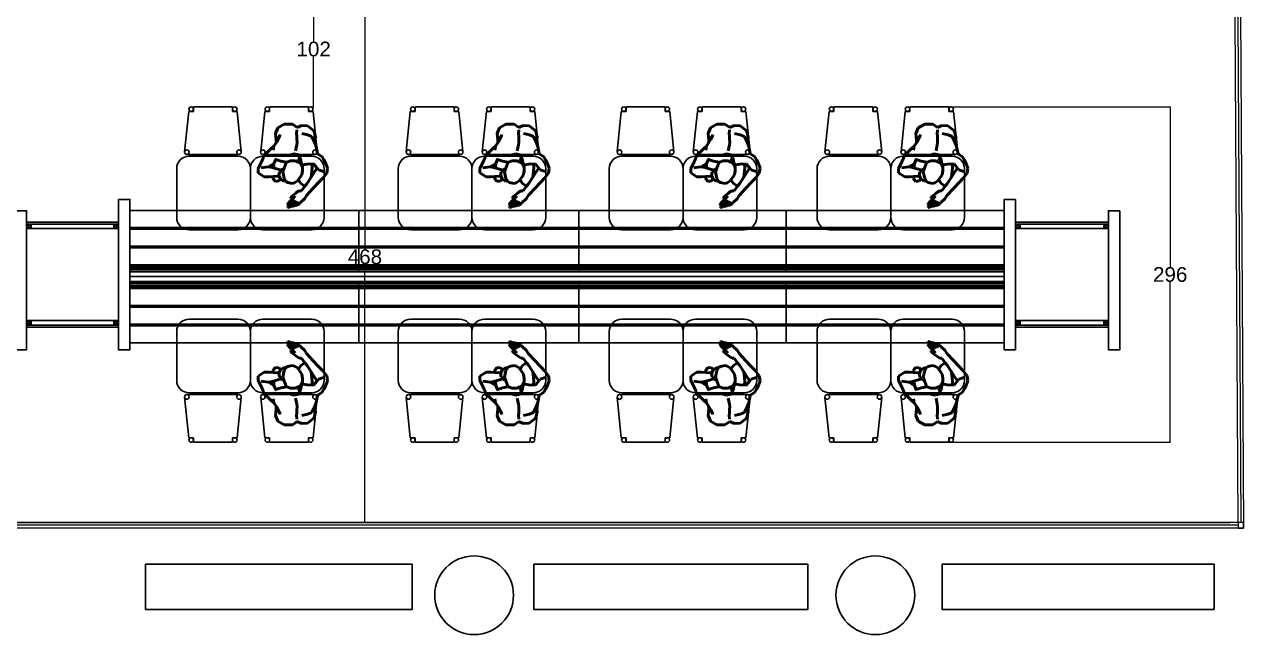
# Model space of a CAD drawing. Header units: inches. Extents: x -51836 to -42603, y 323 to 5499.
# Drawn here: x -48422 to -47347, y 2343 to 2881 of the extents above; entities that cross this region are included whole.
import ezdxf

# ---------------------------------------------------------------- set-up
doc = ezdxf.new("R2010")
doc.units = ezdxf.units.IN
doc.header["$MEASUREMENT"] = 0
for name, color, linetype, lineweight in [('A-CAM', 2, 'Continuous', 20), ('A-KOLON', 5, 'Continuous', 50), ('G3', 7, 'Continuous', 30)]:
    doc.layers.add(name, color=color, linetype=linetype, lineweight=lineweight)
doc.styles.get("Standard").update_dxf_attribs({"font": 'arial.ttf'})
doc.dimstyles.get("Standard").update_dxf_attribs({"dimtxt": 13, "dimasz": 0.18, "dimexe": 0.18, "dimexo": 0.0625, "dimgap": 0.09, "dimtad": 0, "dimtih": 1, "dimtoh": 1, "dimdec": 0, "dimzin": 0, "dimdsep": 46, "dimtxsty": 'Standard', "dimcen": 0.09, "dimadec": 0, "dimazin": 0, "dimtfac": 1, "dimtdec": 0, "dimtofl": 0, "dimtmove": 0, "dimatfit": 3, "dimfxl": 1, "dimtolj": 1, "dimtzin": 0, "dimarcsym": 0})

# ---------------------------------------------------------------- blocks, each defined once
blk = doc.blocks.new('4. kat')
at = {"layer": 'A-CAM', "color": 7, "linetype": 'Continuous', "lineweight": 20}
blk.add_line((-53133, 18603.2), (-51776.5, 18603.2), dxfattribs=at)
for points in [[(-51771.5, 19813.2), (-51764.4, 18598.2), (-53133, 18598.2)], [(-51776.4, 19792.2), (-51769.4, 18603.2), (-53133, 18603.2)], [(-51774, 19787.2), (-51766.9, 18603.2)], [(-51769.3, 18600.7), (-53133, 18600.7)]]:
    blk.add_lwpolyline(points, dxfattribs=at)
for points in [[(-52756.5, 18862.2), (-52837.5, 18862.2), (-52837.5, 18781.2), (-52756.5, 18781.2), (-52756.5, 18862.2)], [(-51965.5, 18862.2), (-51883.5, 18862.2), (-51883.5, 18781.2), (-51965.5, 18781.2), (-51965.5, 18862.2)], [(-51769.3, 18598.2), (-51764.4, 18598.2), (-51764.4, 18603.2), (-51769.3, 18603.2)]]:
    blk.add_lwpolyline(points, close=True, dxfattribs=at)
blk = doc.blocks.new('dada')
for p, q in [((219967.8, -31810.1), (219965.6, -31815.3)), ((219973.4, -31806.9), (219967.8, -31810.1)), ((219980.5, -31807), (219973.4, -31806.9)), ((219984.7, -31810), (219980.5, -31807)), ((219984.3, -31815.6), (219984.6, -31812.1)), ((219988.6, -31808.2), (219984.7, -31810)), ((219993.9, -31808.4), (219988.6, -31808.2)), ((219998.9, -31812.3), (219993.9, -31808.4)), ((219999.7, -31813.2), (219998.9, -31812.3)), ((220000.9, -31818.5), (219999.7, -31813.2)), ((219964.1, -31826.5), (219966.7, -31822.6)), ((219965.6, -31815.3), (219966.3, -31821)), ((219966.3, -31821), (219966.1, -31823.5)), ((219966.7, -31822.6), (219967.9, -31820.3)), ((219967.9, -31820.3), (219969.4, -31817.1)), ((219969.4, -31817.1), (219969.8, -31816.1)), ((219984.6, -31817.3), (219984.3, -31815.6)), ((219984.4, -31825.3), (219984.7, -31822.8)), ((219984.6, -31818.7), (219984.6, -31817.3)), ((219984.6, -31820.5), (219984.6, -31818.7)), ((219984.7, -31822.8), (219984.6, -31820.5)), ((219994, -31816.3), (219988.8, -31815.1)), ((219997.6, -31817.9), (219994, -31816.3)), ((219999.7, -31822.2), (219997.6, -31817.9)), ((220001.6, -31826.6), (219999.7, -31822.2)), ((220000.2, -31823.1), (220000.9, -31818.5)), ((219955.5, -31834.6), (219954.2, -31838.4)), ((219961.5, -31828.8), (219955.5, -31834.6)), ((219964.1, -31826.5), (219961.5, -31828.8)), ((219963.6, -31829.8), (219964.1, -31826.5)), ((219982, -31833.1), (219978.9, -31834)), ((219985.9, -31833.9), (219982, -31833.1)), ((219983.4, -31830.6), (219984.4, -31825.3)), ((219988, -31838.6), (219985.9, -31833.9)), ((220002.8, -31833), (220001.6, -31826.6)), ((220002.9, -31833.1), (220001.9, -31831.9)), ((220006.7, -31835.8), (220002.9, -31833.1)), ((219954.2, -31838.4), (219950.3, -31846.2)), ((219954.9, -31845.1), (219953.1, -31845.6)), ((219959.4, -31844.5), (219954.9, -31845.1)), ((219964.3, -31841.6), (219959.4, -31844.5)), ((219962.8, -31845.2), (219959.4, -31844.5)), ((219970.6, -31847.5), (219962.8, -31845.2)), ((219964.2, -31845.6), (219964.3, -31841.6)), ((219965.9, -31838.1), (219964.3, -31841.6)), ((219965.9, -31838.1), (219965, -31837.7)), ((219970.3, -31839.5), (219965.9, -31838.1)), ((219975.3, -31840.4), (219970.3, -31839.5)), ((219975.1, -31840.7), (219972.6, -31847.5)), ((219978.8, -31839.4), (219975.1, -31840.7)), ((219983.2, -31839.4), (219978.8, -31839.4)), ((219987.6, -31841.5), (219983.2, -31839.4)), ((219988.1, -31839.2), (219985.7, -31836.9)), ((219989.4, -31844.9), (219987.6, -31841.5)), ((219988.1, -31839.2), (219988, -31838.6)), ((219988.5, -31841.6), (219988.1, -31839.2)), ((219989.1, -31844.1), (219988.5, -31841.6)), ((219993.5, -31842.3), (219988.6, -31843)), ((219989.4, -31845.9), (219989.1, -31844.1)), ((219989.4, -31847.8), (219989.4, -31844.9)), ((219999.3, -31842.1), (219993.5, -31842.3)), ((219997.9, -31845.6), (219997.6, -31842.2)), ((219999.3, -31842.1), (220002.3, -31845.7)), ((220008.3, -31838.4), (220006.7, -31835.8)), ((220010.1, -31841.6), (220008.3, -31838.4)), ((220011.5, -31845.8), (220010.1, -31841.6)), ((219950.3, -31846.2), (219950.4, -31849.8)), ((219950.4, -31849.8), (219955.8, -31853.3)), ((219955.8, -31853.3), (219959.9, -31853.5)), ((219959.9, -31853.5), (219963.5, -31853.2)), ((219963.2, -31854.8), (219963.4, -31853.2)), ((219965.6, -31857.5), (219963.2, -31854.8)), ((219963.5, -31853.2), (219967.3, -31852.8)), ((219967.3, -31852.8), (219968.8, -31852.9)), ((219970.3, -31855.5), (219968.5, -31857.1)), ((219969.1, -31849.2), (219968.6, -31852.2)), ((219968.6, -31852.2), (219970.2, -31855.4)), ((219968.6, -31852.2), (219968.6, -31852.2)), ((219970.6, -31848), (219969.1, -31849.2)), ((219970.2, -31855.4), (219972, -31856.6)), ((219971, -31847.2), (219970.6, -31848)), ((219972.2, -31846.3), (219971, -31847.2)), ((219972.2, -31846.3), (219972.9, -31846.5)), ((219972.6, -31847.5), (219972.2, -31849)), ((219972.2, -31849), (219973.4, -31855)), ((219973.4, -31855), (219974.9, -31857.4)), ((219974.3, -31857.1), (219974, -31855.9)), ((219985.1, -31857.1), (219988.9, -31851.8)), ((219985.8, -31856.2), (219987.9, -31859.4)), ((219988.9, -31851.8), (219989.4, -31847.8)), ((219993.2, -31859.7), (219997, -31853.7)), ((219997, -31853.7), (219997.9, -31845.6)), ((219997, -31853.7), (220000, -31849)), ((220000, -31849), (220002.3, -31845.7)), ((220002.3, -31845.7), (220003.5, -31847.3)), ((220003.5, -31847.3), (220008, -31848.7)), ((220003.7, -31858.5), (220007.4, -31854.5)), ((220007.4, -31854.5), (220010.8, -31850.1)), ((220010.8, -31850.1), (220011.5, -31845.8)), ((220010.8, -31850.1), (220010.8, -31850.1)), ((219968.5, -31857.1), (219965.6, -31857.5)), ((219972, -31856.6), (219973.4, -31857.2)), ((219973.4, -31857.2), (219974.3, -31857.1)), ((219974.9, -31857.4), (219976.6, -31858.5)), ((219976.6, -31858.5), (219980.3, -31859.2)), ((219980.3, -31859.2), (219982.4, -31858.8)), ((219982.4, -31858.8), (219985.1, -31857.1)), ((219984.9, -31866.8), (219983.2, -31868.1)), ((219986.8, -31865.9), (219984.9, -31866.8)), ((219988.6, -31865.9), (219986.8, -31865.9)), ((219987.9, -31859.4), (219991.6, -31861.6)), ((219988.6, -31865.9), (219991.6, -31861.6)), ((219991.6, -31861.6), (219993.2, -31859.7)), ((219993.3, -31869.5), (219998.7, -31863.7)), ((219998.7, -31863.7), (220003.7, -31858.5)), ((219976.3, -31878.1), (219976.7, -31876.9)), ((219976.7, -31876.9), (219977.5, -31876.1)), ((219977.9, -31877.8), (219976.8, -31878.5)), ((219977.5, -31876.1), (219978.5, -31875)), ((219978.7, -31877), (219977.9, -31877.8)), ((219978.1, -31877.9), (219979, -31877.2)), ((219978.5, -31875), (219979.2, -31874.4)), ((219980.1, -31875.8), (219978.7, -31877)), ((219980.1, -31870.4), (219978.8, -31871.8)), ((219978.8, -31871.8), (219978.9, -31872.1)), ((219978.9, -31872.1), (219979.2, -31872.2)), ((219979, -31877.2), (219980.3, -31876.2)), ((219979.2, -31872.2), (219981.2, -31871.8)), ((219979.2, -31874.4), (219980.3, -31873.4)), ((219981, -31877.7), (219979.2, -31879.3)), ((219981, -31869.8), (219980.1, -31870.4)), ((219982.1, -31874.4), (219980.1, -31875.8)), ((219980.3, -31873.4), (219981.5, -31872.2)), ((219980.3, -31876.2), (219981.3, -31875.3)), ((219983.2, -31868.1), (219981, -31869.8)), ((219982.2, -31876.8), (219981, -31877.7)), ((219981.2, -31871.8), (219982.2, -31871.3)), ((219983.5, -31877.4), (219981.2, -31878.6)), ((219981.3, -31875.3), (219982.2, -31874.6)), ((219981.5, -31872.2), (219982.2, -31871.3)), ((219982.2, -31874.6), (219982.1, -31874.4)), ((219982.2, -31871.3), (219982.7, -31870.2)), ((219982.2, -31874.6), (219983.9, -31875.9)), ((219982.2, -31876.8), (219983.9, -31875.9)), ((219985.2, -31876.8), (219983.5, -31877.4)), ((219983.9, -31875.9), (219986.7, -31877.1)), ((219986.7, -31877.1), (219984.3, -31878.3)), ((219986, -31876.8), (219985.2, -31876.8)), ((219987.9, -31875.9), (219986.7, -31877.1)), ((219991.2, -31872.7), (219987.9, -31875.9)), ((219993.3, -31869.5), (219991.2, -31872.7)), ((219976.4, -31878.4), (219976.3, -31878.1)), ((219976.8, -31878.5), (219976.4, -31878.4)), ((219976.5, -31879.8), (219978.1, -31877.9)), ((219976.6, -31880.4), (219976.5, -31879.8)), ((219976.9, -31880.6), (219976.6, -31880.4)), ((219979.2, -31879.3), (219976.9, -31880.6)), ((219981.2, -31878.6), (219979.2, -31879.3)), ((219979.4, -31879.5), (219979.2, -31879.3)), ((219981, -31879.2), (219979.4, -31879.5)), ((219984.3, -31878.3), (219981, -31879.2))]:
    blk.add_line(p, q)
blk = doc.blocks.new('*D55')
at = {"layer": 'DEFPOINTS', "color": 0, "transparency": 16777216}
for p in [(-47624.5, 2808.5), (-47624.5, 2512.7), (-47412.1, 2512.7)]:
    blk.add_point(p, dxfattribs=at)
at = {"layer": 'G3', "color": 0, "lineweight": -2, "transparency": 16777216}
for p, q in [((-47624.4, 2808.5), (-47411.9, 2808.5)), ((-47412.1, 2808.3), (-47412.1, 2667.4)), ((-47412.1, 2512.9), (-47412.1, 2653.9)), ((-47624.4, 2512.7), (-47411.9, 2512.7))]:
    blk.add_line(p, q, dxfattribs=at)
at = {"layer": 'G3', "color": 0, "transparency": 16777216}
for points in [[(-47412.1, 2808.3), (-47412, 2808.3), (-47412.1, 2808.5)], [(-47412.1, 2512.9), (-47412, 2512.9), (-47412.1, 2512.7)]]:
    blk.add_solid(points, dxfattribs=at)
at = {"layer": 'G3', "color": 0, "transparency": 16777216, "insert": (-47412.1, 2660.6), "char_height": 13, "attachment_point": 5}
blk.add_mtext('\\A1;296', dxfattribs=at)
blk = doc.blocks.new('*D56')
at = {"layer": 'DEFPOINTS', "color": 0, "transparency": 16777216}
for p in [(-48176.7, 2910.3), (-48176.7, 2442.1), (-48122.2, 2442.1)]:
    blk.add_point(p, dxfattribs=at)
at = {"layer": 'G3', "color": 0, "lineweight": -2, "transparency": 16777216}
for p, q in [((-48176.6, 2910.3), (-48122, 2910.3)), ((-48122.2, 2910.2), (-48122.2, 2683)), ((-48122.2, 2442.3), (-48122.2, 2669.5)), ((-48176.6, 2442.1), (-48122, 2442.1))]:
    blk.add_line(p, q, dxfattribs=at)
at = {"layer": 'G3', "color": 0, "transparency": 16777216}
for points in [[(-48122.3, 2910.2), (-48122.2, 2910.2), (-48122.2, 2910.3)], [(-48122.3, 2442.3), (-48122.2, 2442.3), (-48122.2, 2442.1)]]:
    blk.add_solid(points, dxfattribs=at)
at = {"layer": 'G3', "color": 0, "transparency": 16777216, "insert": (-48122.2, 2676.2), "char_height": 13, "attachment_point": 5}
blk.add_mtext('\\A1;468', dxfattribs=at)
blk = doc.blocks.new('*D57')
at = {"layer": 'DEFPOINTS', "color": 0, "transparency": 16777216}
for p in [(-48176.7, 2910.3), (-48176.7, 2808.5), (-48167.4, 2808.5)]:
    blk.add_point(p, dxfattribs=at)
at = {"layer": 'G3', "color": 0, "lineweight": -2, "transparency": 16777216}
for p, q in [((-48176.6, 2910.3), (-48167.2, 2910.3)), ((-48167.4, 2910.2), (-48167.4, 2866.2)), ((-48167.4, 2808.7), (-48167.4, 2852.7)), ((-48176.6, 2808.5), (-48167.2, 2808.5))]:
    blk.add_line(p, q, dxfattribs=at)
at = {"layer": 'G3', "color": 0, "transparency": 16777216}
for points in [[(-48167.5, 2910.2), (-48167.4, 2910.2), (-48167.4, 2910.3)], [(-48167.5, 2808.7), (-48167.4, 2808.7), (-48167.4, 2808.5)]]:
    blk.add_solid(points, dxfattribs=at)
at = {"layer": 'G3', "color": 0, "transparency": 16777216, "insert": (-48167.4, 2859.4), "char_height": 13, "attachment_point": 5}
blk.add_mtext('\\A1;102', dxfattribs=at)

msp = doc.modelspace()

# ---------------------------------------------------------------- linework, layer by layer
at = {"layer": 'A-KOLON', "color": 32, "linetype": 'Continuous', "lineweight": 30}
for p, q in [((-48256.2, 2808.5), (-48273.4, 2808.5)), ((-48239, 2808.5), (-48273.4, 2808.5)), ((-48273.4, 2808.5), (-48273.4, 2804.5)), ((-48239, 2808.5), (-48239, 2804.5)), ((-48189.2, 2808.5), (-48206.3, 2808.5)), ((-48172, 2808.5), (-48206.3, 2808.5)), ((-48206.3, 2808.5), (-48206.3, 2804.5)), ((-48172, 2808.5), (-48172, 2804.5)), ((-48060.8, 2808.5), (-48078, 2808.5)), ((-48043.6, 2808.5), (-48078, 2808.5)), ((-48078, 2808.5), (-48078, 2804.5)), ((-48043.6, 2808.5), (-48043.6, 2804.5)), ((-47993.7, 2808.5), (-48010.9, 2808.5)), ((-47976.5, 2808.5), (-48010.9, 2808.5)), ((-48010.9, 2808.5), (-48010.9, 2804.5)), ((-47976.5, 2808.5), (-47976.5, 2804.5)), ((-47874.7, 2808.5), (-47891.9, 2808.5)), ((-47857.5, 2808.5), (-47891.9, 2808.5)), ((-47891.9, 2808.5), (-47891.9, 2804.5)), ((-47857.5, 2808.5), (-47857.5, 2804.5)), ((-47807.6, 2808.5), (-47824.8, 2808.5)), ((-47790.4, 2808.5), (-47824.8, 2808.5)), ((-47824.8, 2808.5), (-47824.8, 2804.5)), ((-47790.4, 2808.5), (-47790.4, 2804.5)), ((-47691.5, 2808.5), (-47708.7, 2808.5)), ((-47674.3, 2808.5), (-47708.7, 2808.5)), ((-47708.7, 2808.5), (-47708.7, 2804.5)), ((-47674.3, 2808.5), (-47674.3, 2804.5)), ((-47624.5, 2808.5), (-47641.7, 2808.5)), ((-47607.3, 2808.5), (-47641.7, 2808.5)), ((-47641.7, 2808.5), (-47641.7, 2804.5)), ((-47607.3, 2808.5), (-47607.3, 2804.5)), ((-48277.6, 2804.5), (-48281.2, 2768.7)), ((-48273.4, 2804.5), (-48277.6, 2804.5)), ((-48239, 2804.5), (-48234.8, 2804.5)), ((-48234.8, 2804.5), (-48231.2, 2768.7)), ((-48210.6, 2804.5), (-48214.1, 2768.7)), ((-48206.3, 2804.5), (-48210.6, 2804.5)), ((-48172, 2804.5), (-48167.7, 2804.5)), ((-48167.7, 2804.5), (-48164.2, 2768.7)), ((-48082.2, 2804.5), (-48085.8, 2768.7)), ((-48078, 2804.5), (-48082.2, 2804.5)), ((-48043.6, 2804.5), (-48039.4, 2804.5)), ((-48039.4, 2804.5), (-48035.8, 2768.7)), ((-48015.1, 2804.5), (-48018.7, 2768.7)), ((-48010.9, 2804.5), (-48015.1, 2804.5)), ((-47976.5, 2804.5), (-47972.3, 2804.5)), ((-47972.3, 2804.5), (-47968.7, 2768.7)), ((-47896.1, 2804.5), (-47899.7, 2768.7)), ((-47891.9, 2804.5), (-47896.1, 2804.5)), ((-47857.5, 2804.5), (-47853.3, 2804.5)), ((-47853.3, 2804.5), (-47849.7, 2768.7)), ((-47829, 2804.5), (-47832.6, 2768.7)), ((-47824.8, 2804.5), (-47829, 2804.5)), ((-47790.4, 2804.5), (-47786.2, 2804.5)), ((-47786.2, 2804.5), (-47782.6, 2768.7)), ((-47712.9, 2804.5), (-47716.5, 2768.7)), ((-47708.7, 2804.5), (-47712.9, 2804.5)), ((-47674.3, 2804.5), (-47670.1, 2804.5)), ((-47670.1, 2804.5), (-47666.5, 2768.7)), ((-47645.9, 2804.5), (-47649.4, 2768.7)), ((-47641.7, 2804.5), (-47645.9, 2804.5)), ((-47607.3, 2804.5), (-47603.1, 2804.5)), ((-47603.1, 2804.5), (-47599.5, 2768.7)), ((-48279.2, 2766.5), (-48233.2, 2766.5)), ((-48212.2, 2766.5), (-48166.2, 2766.5)), ((-48083.8, 2766.5), (-48037.8, 2766.5)), ((-48016.7, 2766.5), (-47970.7, 2766.5)), ((-47897.7, 2766.5), (-47851.7, 2766.5)), ((-47830.6, 2766.5), (-47784.6, 2766.5)), ((-47714.5, 2766.5), (-47668.5, 2766.5)), ((-47647.5, 2766.5), (-47601.5, 2766.5)), ((-48329.5, 2717.2), (-48120, 2717.2)), ((-48127.5, 2702.2), (-48127.5, 2717.2)), ((-48127.5, 2717.2), (-48127.5, 2702.2)), ((-48120, 2717.2), (-48015, 2717.2)), ((-47941, 2717.2), (-48015, 2717.2)), ((-47558.5, 2717.2), (-47941, 2717.2)), ((-47933.5, 2702.2), (-47933.5, 2717.2)), ((-47933.5, 2717.2), (-47933.5, 2702.2)), ((-47750.7, 2702.2), (-47750.7, 2717.2)), ((-47750.7, 2717.2), (-47750.7, 2702.2)), ((-47558.5, 2702.2), (-47558.5, 2717.2)), ((-48120, 2702.2), (-48329.5, 2702.2)), ((-48329.5, 2700.7), (-48120, 2700.7)), ((-48237.2, 2702.2), (-48237.2, 2700.7)), ((-48234.2, 2702.2), (-48234.2, 2700.7)), ((-48129, 2702.2), (-48129, 2700.7)), ((-48127.5, 2685.7), (-48127.5, 2700.7)), ((-48127.5, 2700.7), (-48127.5, 2685.7)), ((-48126, 2702.2), (-48126, 2700.7)), ((-48015, 2702.2), (-48120, 2702.2)), ((-48120, 2700.7), (-48015, 2700.7)), ((-48039.4, 2702.2), (-48039.4, 2700.7)), ((-48036.4, 2702.2), (-48036.4, 2700.7)), ((-48015, 2702.2), (-47941, 2702.2)), ((-47941, 2700.7), (-48015, 2700.7)), ((-47941, 2702.2), (-47558.5, 2702.2)), ((-47558.5, 2700.7), (-47941, 2700.7)), ((-47935, 2702.2), (-47935, 2700.7)), ((-47933.5, 2685.7), (-47933.5, 2700.7)), ((-47933.5, 2700.7), (-47933.5, 2685.7)), ((-47932, 2702.2), (-47932, 2700.7)), ((-47752.2, 2702.2), (-47752.2, 2700.7)), ((-47750.7, 2685.7), (-47750.7, 2700.7)), ((-47750.7, 2700.7), (-47750.7, 2685.7)), ((-47749.2, 2702.2), (-47749.2, 2700.7)), ((-47663.6, 2702.2), (-47663.6, 2700.7)), ((-47660.6, 2702.2), (-47660.6, 2700.7)), ((-47558.5, 2685.7), (-47558.5, 2700.7)), ((-48120, 2685.7), (-48329.5, 2685.7)), ((-48329.5, 2684.2), (-48120, 2684.2)), ((-48129, 2685.7), (-48129, 2684.2)), ((-48127.5, 2669.2), (-48127.5, 2684.2)), ((-48127.5, 2684.2), (-48127.5, 2669.2)), ((-48126, 2685.7), (-48126, 2684.2)), ((-48015, 2685.7), (-48120, 2685.7)), ((-48120, 2684.2), (-48015, 2684.2)), ((-48015, 2685.7), (-47941, 2685.7)), ((-47941, 2684.2), (-48015, 2684.2)), ((-47941, 2685.7), (-47558.5, 2685.7)), ((-47558.5, 2684.2), (-47941, 2684.2)), ((-47935, 2685.7), (-47935, 2684.2)), ((-47933.5, 2669.2), (-47933.5, 2684.2)), ((-47933.5, 2684.2), (-47933.5, 2669.2)), ((-47932, 2685.7), (-47932, 2684.2)), ((-47752.2, 2685.7), (-47752.2, 2684.2)), ((-47750.7, 2669.2), (-47750.7, 2684.2)), ((-47750.7, 2684.2), (-47750.7, 2669.2)), ((-47749.2, 2685.7), (-47749.2, 2684.2)), ((-47696.6, 2685.7), (-47696.6, 2684.2)), ((-47693.6, 2685.7), (-47693.6, 2684.2)), ((-47558.5, 2669.2), (-47558.5, 2684.2)), ((-48120, 2669.2), (-48329.5, 2669.2)), ((-48129, 2669.2), (-48129, 2667.7)), ((-48127.5, 2667.7), (-48127.5, 2663.1)), ((-48126, 2669.2), (-48126, 2667.7)), ((-48015, 2669.2), (-48120, 2669.2)), ((-48015, 2669.2), (-47941, 2669.2)), ((-47941, 2669.2), (-47558.5, 2669.2)), ((-47935, 2669.2), (-47935, 2667.7)), ((-47933.5, 2667.7), (-47933.5, 2663.1)), ((-47932, 2669.2), (-47932, 2667.7)), ((-47752.2, 2669.2), (-47752.2, 2667.7)), ((-47750.7, 2667.7), (-47750.7, 2663.1)), ((-47749.2, 2669.2), (-47749.2, 2667.7)), ((-47696.6, 2669.2), (-47696.6, 2667.7)), ((-47693.6, 2669.2), (-47693.6, 2667.7)), ((-48015, 2666.2), (-48329.5, 2666.2)), ((-48015, 2664.7), (-48329.5, 2664.7)), ((-48015, 2663.1), (-48329.5, 2663.1)), ((-48015, 2666.2), (-47558.5, 2666.2)), ((-48015, 2664.7), (-47558.5, 2664.7)), ((-48015, 2663.1), (-47558.5, 2663.1)), ((-48015, 2654.4), (-48329.5, 2654.4)), ((-48015, 2652.9), (-48329.5, 2652.9)), ((-48015, 2651.3), (-48329.5, 2651.3)), ((-48120, 2648.3), (-48329.5, 2648.3)), ((-48129, 2648.3), (-48129, 2649.8)), ((-48127.5, 2649.8), (-48127.5, 2654.4)), ((-48127.5, 2648.3), (-48127.5, 2633.3)), ((-48127.5, 2633.3), (-48127.5, 2648.3)), ((-48126, 2648.3), (-48126, 2649.8)), ((-48015, 2648.3), (-48120, 2648.3)), ((-48015, 2654.4), (-47558.5, 2654.4)), ((-48015, 2652.9), (-47558.5, 2652.9)), ((-48015, 2651.3), (-47558.5, 2651.3)), ((-48015, 2648.3), (-47941, 2648.3)), ((-47941, 2648.3), (-47558.5, 2648.3)), ((-47935, 2648.3), (-47935, 2649.8)), ((-47933.5, 2649.8), (-47933.5, 2654.4)), ((-47933.5, 2648.3), (-47933.5, 2633.3)), ((-47933.5, 2633.3), (-47933.5, 2648.3)), ((-47932, 2648.3), (-47932, 2649.8)), ((-47752.2, 2648.3), (-47752.2, 2649.8)), ((-47750.7, 2649.8), (-47750.7, 2654.4)), ((-47750.7, 2648.3), (-47750.7, 2633.3)), ((-47750.7, 2633.3), (-47750.7, 2648.3)), ((-47749.2, 2648.3), (-47749.2, 2649.8)), ((-47696.6, 2648.3), (-47696.6, 2649.8)), ((-47693.6, 2648.3), (-47693.6, 2649.8)), ((-47558.5, 2648.3), (-47558.5, 2633.3)), ((-48329.5, 2633.3), (-48120, 2633.3)), ((-48120, 2631.8), (-48329.5, 2631.8)), ((-48129, 2631.8), (-48129, 2633.3)), ((-48127.5, 2631.8), (-48127.5, 2616.8)), ((-48127.5, 2616.8), (-48127.5, 2631.8)), ((-48126, 2631.8), (-48126, 2633.3)), ((-48120, 2633.3), (-48015, 2633.3)), ((-48015, 2631.8), (-48120, 2631.8)), ((-47941, 2633.3), (-48015, 2633.3)), ((-48015, 2631.8), (-47941, 2631.8)), ((-47558.5, 2633.3), (-47941, 2633.3)), ((-47941, 2631.8), (-47558.5, 2631.8)), ((-47935, 2631.8), (-47935, 2633.3)), ((-47933.5, 2631.8), (-47933.5, 2616.8)), ((-47933.5, 2616.8), (-47933.5, 2631.8)), ((-47932, 2631.8), (-47932, 2633.3)), ((-47752.2, 2631.8), (-47752.2, 2633.3)), ((-47750.7, 2631.8), (-47750.7, 2616.8)), ((-47750.7, 2616.8), (-47750.7, 2631.8)), ((-47749.2, 2631.8), (-47749.2, 2633.3)), ((-47696.6, 2631.8), (-47696.6, 2633.3)), ((-47693.6, 2631.8), (-47693.6, 2633.3)), ((-47558.5, 2631.8), (-47558.5, 2616.8)), ((-48329.5, 2616.8), (-48120, 2616.8)), ((-48120, 2615.3), (-48329.5, 2615.3)), ((-48129, 2615.3), (-48129, 2616.8)), ((-48127.5, 2615.3), (-48127.5, 2600.3)), ((-48127.5, 2600.3), (-48127.5, 2615.3)), ((-48126, 2615.3), (-48126, 2616.8)), ((-48120, 2616.8), (-48015, 2616.8)), ((-48015, 2615.3), (-48120, 2615.3)), ((-47941, 2616.8), (-48015, 2616.8)), ((-48015, 2615.3), (-47941, 2615.3)), ((-47558.5, 2616.8), (-47941, 2616.8)), ((-47941, 2615.3), (-47558.5, 2615.3)), ((-47935, 2615.3), (-47935, 2616.8)), ((-47933.5, 2615.3), (-47933.5, 2600.3)), ((-47933.5, 2600.3), (-47933.5, 2615.3)), ((-47932, 2615.3), (-47932, 2616.8)), ((-47752.2, 2615.3), (-47752.2, 2616.8)), ((-47750.7, 2615.3), (-47750.7, 2600.3)), ((-47750.7, 2600.3), (-47750.7, 2615.3)), ((-47749.2, 2615.3), (-47749.2, 2616.8)), ((-47558.5, 2615.3), (-47558.5, 2600.3)), ((-48329.5, 2600.3), (-48120, 2600.3)), ((-48120, 2600.3), (-48015, 2600.3)), ((-47941, 2600.3), (-48015, 2600.3)), ((-47558.5, 2600.3), (-47941, 2600.3)), ((-48277.6, 2516.7), (-48281.2, 2552.5)), ((-48279.2, 2554.7), (-48233.2, 2554.7)), ((-48234.8, 2516.7), (-48231.2, 2552.5)), ((-48210.6, 2516.7), (-48214.1, 2552.5)), ((-48212.2, 2554.7), (-48166.2, 2554.7)), ((-48167.7, 2516.7), (-48164.2, 2552.5)), ((-48082.2, 2516.7), (-48085.8, 2552.5)), ((-48083.8, 2554.7), (-48037.8, 2554.7)), ((-48039.4, 2516.7), (-48035.8, 2552.5)), ((-48015.1, 2516.7), (-48018.7, 2552.5)), ((-48016.7, 2554.7), (-47970.7, 2554.7)), ((-47972.3, 2516.7), (-47968.7, 2552.5)), ((-47896.1, 2516.7), (-47899.7, 2552.5)), ((-47897.7, 2554.7), (-47851.7, 2554.7)), ((-47853.3, 2516.7), (-47849.7, 2552.5)), ((-47829, 2516.7), (-47832.6, 2552.5)), ((-47830.6, 2554.7), (-47784.6, 2554.7)), ((-47786.2, 2516.7), (-47782.6, 2552.5)), ((-47712.9, 2516.7), (-47716.5, 2552.5)), ((-47714.5, 2554.7), (-47668.5, 2554.7)), ((-47670.1, 2516.7), (-47666.5, 2552.5)), ((-47645.9, 2516.7), (-47649.4, 2552.5)), ((-47647.5, 2554.7), (-47601.5, 2554.7)), ((-47603.1, 2516.7), (-47599.5, 2552.5)), ((-48273.4, 2516.7), (-48277.6, 2516.7)), ((-48273.4, 2512.7), (-48273.4, 2516.7)), ((-48239, 2516.7), (-48234.8, 2516.7)), ((-48239, 2512.7), (-48239, 2516.7)), ((-48206.3, 2516.7), (-48210.6, 2516.7)), ((-48206.3, 2512.7), (-48206.3, 2516.7)), ((-48172, 2516.7), (-48167.7, 2516.7)), ((-48172, 2512.7), (-48172, 2516.7)), ((-48078, 2516.7), (-48082.2, 2516.7)), ((-48078, 2512.7), (-48078, 2516.7)), ((-48043.6, 2516.7), (-48039.4, 2516.7)), ((-48043.6, 2512.7), (-48043.6, 2516.7)), ((-48010.9, 2516.7), (-48015.1, 2516.7)), ((-48010.9, 2512.7), (-48010.9, 2516.7)), ((-47976.5, 2516.7), (-47972.3, 2516.7)), ((-47976.5, 2512.7), (-47976.5, 2516.7)), ((-47891.9, 2516.7), (-47896.1, 2516.7)), ((-47891.9, 2512.7), (-47891.9, 2516.7)), ((-47857.5, 2516.7), (-47853.3, 2516.7)), ((-47857.5, 2512.7), (-47857.5, 2516.7)), ((-47824.8, 2516.7), (-47829, 2516.7)), ((-47824.8, 2512.7), (-47824.8, 2516.7)), ((-47790.4, 2516.7), (-47786.2, 2516.7)), ((-47790.4, 2512.7), (-47790.4, 2516.7)), ((-47708.7, 2516.7), (-47712.9, 2516.7)), ((-47708.7, 2512.7), (-47708.7, 2516.7)), ((-47674.3, 2516.7), (-47670.1, 2516.7)), ((-47674.3, 2512.7), (-47674.3, 2516.7)), ((-47641.7, 2516.7), (-47645.9, 2516.7)), ((-47641.7, 2512.7), (-47641.7, 2516.7)), ((-47607.3, 2516.7), (-47603.1, 2516.7)), ((-47607.3, 2512.7), (-47607.3, 2516.7)), ((-48256.2, 2512.7), (-48273.4, 2512.7)), ((-48239, 2512.7), (-48273.4, 2512.7)), ((-48189.2, 2512.7), (-48206.3, 2512.7)), ((-48172, 2512.7), (-48206.3, 2512.7)), ((-48060.8, 2512.7), (-48078, 2512.7)), ((-48043.6, 2512.7), (-48078, 2512.7)), ((-47993.7, 2512.7), (-48010.9, 2512.7)), ((-47976.5, 2512.7), (-48010.9, 2512.7)), ((-47874.7, 2512.7), (-47891.9, 2512.7)), ((-47857.5, 2512.7), (-47891.9, 2512.7)), ((-47807.6, 2512.7), (-47824.8, 2512.7)), ((-47790.4, 2512.7), (-47824.8, 2512.7)), ((-47691.5, 2512.7), (-47708.7, 2512.7)), ((-47674.3, 2512.7), (-47708.7, 2512.7)), ((-47624.5, 2512.7), (-47641.7, 2512.7)), ((-47607.3, 2512.7), (-47641.7, 2512.7))]:
    msp.add_line(p, q, dxfattribs=at)
at = {"layer": 'A-KOLON', "color": 32, "linetype": 'Continuous', "lineweight": 30, "elevation": 0}
for points in [[(-48288.2, 2711), (-48288.2, 2754, -0.414214), (-48277.2, 2765), (-48234.2, 2765, -0.414214), (-48223.2, 2754), (-48223.2, 2711, -0.414214), (-48234.2, 2700), (-48277.2, 2700, -0.414214)], [(-48223.2, 2711), (-48223.2, 2754, -0.414214), (-48212.2, 2765), (-48169.2, 2765, -0.414214), (-48158.2, 2754), (-48158.2, 2711, -0.414214), (-48169.2, 2700), (-48212.2, 2700, -0.414214)], [(-48092.8, 2711), (-48092.8, 2754, -0.414214), (-48081.8, 2765), (-48038.8, 2765, -0.414214), (-48027.8, 2754), (-48027.8, 2711, -0.414214), (-48038.8, 2700), (-48081.8, 2700, -0.414214)], [(-48027.8, 2711), (-48027.8, 2754, -0.414214), (-48016.8, 2765), (-47973.8, 2765, -0.414214), (-47962.8, 2754), (-47962.8, 2711, -0.414214), (-47973.8, 2700), (-48016.8, 2700, -0.414214)], [(-47906.7, 2711), (-47906.7, 2754, -0.414214), (-47895.7, 2765), (-47852.7, 2765, -0.414214), (-47841.7, 2754), (-47841.7, 2711, -0.414214), (-47852.7, 2700), (-47895.7, 2700, -0.414214)], [(-47841.7, 2711), (-47841.7, 2754, -0.414214), (-47830.7, 2765), (-47787.7, 2765, -0.414214), (-47776.7, 2754), (-47776.7, 2711, -0.414214), (-47787.7, 2700), (-47830.7, 2700, -0.414214)], [(-47723.5, 2711), (-47723.5, 2754, -0.414214), (-47712.5, 2765), (-47669.5, 2765, -0.414214), (-47658.5, 2754), (-47658.5, 2711, -0.414214), (-47669.5, 2700), (-47712.5, 2700, -0.414214)], [(-47658.5, 2711), (-47658.5, 2754, -0.414214), (-47647.5, 2765), (-47604.5, 2765, -0.414214), (-47593.5, 2754), (-47593.5, 2711, -0.414214), (-47604.5, 2700), (-47647.5, 2700, -0.414214)], [(-48288.2, 2610.3), (-48288.2, 2567.3, 0.414214), (-48277.2, 2556.3), (-48234.2, 2556.3, 0.414214), (-48223.2, 2567.3), (-48223.2, 2610.3, 0.414214), (-48234.2, 2621.3), (-48277.2, 2621.3, 0.414214)], [(-48223.2, 2610.3), (-48223.2, 2567.3, 0.414214), (-48212.2, 2556.3), (-48169.2, 2556.3, 0.414214), (-48158.2, 2567.3), (-48158.2, 2610.3, 0.414214), (-48169.2, 2621.3), (-48212.2, 2621.3, 0.414214)], [(-48092.8, 2610.3), (-48092.8, 2567.3, 0.414214), (-48081.8, 2556.3), (-48038.8, 2556.3, 0.414214), (-48027.8, 2567.3), (-48027.8, 2610.3, 0.414214), (-48038.8, 2621.3), (-48081.8, 2621.3, 0.414214)], [(-48027.8, 2610.3), (-48027.8, 2567.3, 0.414214), (-48016.8, 2556.3), (-47973.8, 2556.3, 0.414214), (-47962.8, 2567.3), (-47962.8, 2610.3, 0.414214), (-47973.8, 2621.3), (-48016.8, 2621.3, 0.414214)], [(-47906.7, 2610.3), (-47906.7, 2567.3, 0.414214), (-47895.7, 2556.3), (-47852.7, 2556.3, 0.414214), (-47841.7, 2567.3), (-47841.7, 2610.3, 0.414214), (-47852.7, 2621.3), (-47895.7, 2621.3, 0.414214)], [(-47841.7, 2610.3), (-47841.7, 2567.3, 0.414214), (-47830.7, 2556.3), (-47787.7, 2556.3, 0.414214), (-47776.7, 2567.3), (-47776.7, 2610.3, 0.414214), (-47787.7, 2621.3), (-47830.7, 2621.3, 0.414214)], [(-47723.5, 2610.3), (-47723.5, 2567.3, 0.414214), (-47712.5, 2556.3), (-47669.5, 2556.3, 0.414214), (-47658.5, 2567.3), (-47658.5, 2610.3, 0.414214), (-47669.5, 2621.3), (-47712.5, 2621.3, 0.414214)], [(-47658.5, 2610.3), (-47658.5, 2567.3, 0.414214), (-47647.5, 2556.3), (-47604.5, 2556.3, 0.414214), (-47593.5, 2567.3), (-47593.5, 2610.3, 0.414214), (-47604.5, 2621.3), (-47647.5, 2621.3, 0.414214)]]:
    msp.add_lwpolyline(points, format="xyb", close=True, dxfattribs=at)
at = {"layer": 'A-KOLON', "color": 32, "linetype": 'Continuous', "lineweight": 30}
for points in [[(-48339.5, 2726.9), (-48329.5, 2726.9), (-48329.5, 2594.3), (-48339.5, 2594.3)], [(-47548.5, 2726.9), (-47558.5, 2726.9), (-47558.5, 2594.3), (-47548.5, 2594.3)], [(-48430.5, 2716.9), (-48420.5, 2716.9), (-48420.5, 2594.3), (-48430.5, 2594.3)], [(-47456.5, 2716.9), (-47466.5, 2716.9), (-47466.5, 2594.3), (-47456.5, 2594.3)], [(-48315.6, 2405.2), (-48080.5, 2405.2), (-48080.5, 2365.3), (-48315.6, 2365.3)], [(-47973.3, 2405.2), (-47731.6, 2405.2), (-47731.6, 2365.3), (-47973.3, 2365.3)], [(-47613.3, 2405.2), (-47373.4, 2405.2), (-47373.4, 2365.3), (-47613.3, 2365.3)]]:
    msp.add_lwpolyline(points, close=True, dxfattribs=at)
for points in [[(-48329.5, 2600.3), (-48329.5, 2717.2)], [(-48015, 2658.8), (-48329.5, 2658.8), (-48329.5, 2667.7), (-48015, 2667.7)], [(-48015, 2658.8), (-47558.5, 2658.8), (-47558.5, 2667.7), (-48015, 2667.7)], [(-48015, 2658.8), (-48329.5, 2658.8), (-48329.5, 2649.8), (-48015, 2649.8)], [(-48015, 2658.8), (-47558.5, 2658.8), (-47558.5, 2649.8), (-48015, 2649.8)]]:
    msp.add_lwpolyline(points, dxfattribs=at)
for centre, radius in [((-48275.4, 2806.5), 2), ((-48237, 2806.5), 2), ((-48208.3, 2806.5), 2), ((-48170, 2806.5), 2), ((-48080, 2806.5), 2), ((-48041.6, 2806.5), 2), ((-48012.9, 2806.5), 2), ((-47974.5, 2806.5), 2), ((-47893.9, 2806.5), 2), ((-47855.5, 2806.5), 2), ((-47826.8, 2806.5), 2), ((-47788.4, 2806.5), 2), ((-47710.7, 2806.5), 2), ((-47672.3, 2806.5), 2), ((-47643.7, 2806.5), 2), ((-47605.3, 2806.5), 2), ((-48279.2, 2768.5), 2), ((-48233.2, 2768.5), 2), ((-48212.2, 2768.5), 2), ((-48166.2, 2768.5), 2), ((-48083.8, 2768.5), 2), ((-48037.8, 2768.5), 2), ((-48016.7, 2768.5), 2), ((-47970.7, 2768.5), 2), ((-47897.7, 2768.5), 2), ((-47851.7, 2768.5), 2), ((-47830.6, 2768.5), 2), ((-47784.6, 2768.5), 2), ((-47714.5, 2768.5), 2), ((-47668.5, 2768.5), 2), ((-47647.5, 2768.5), 2), ((-47601.5, 2768.5), 2), ((-48279.2, 2552.7), 2), ((-48233.2, 2552.7), 2), ((-48212.2, 2552.7), 2), ((-48166.2, 2552.7), 2), ((-48083.8, 2552.7), 2), ((-48037.8, 2552.7), 2), ((-48016.7, 2552.7), 2), ((-47970.7, 2552.7), 2), ((-47897.7, 2552.7), 2), ((-47851.7, 2552.7), 2), ((-47830.6, 2552.7), 2), ((-47784.6, 2552.7), 2), ((-47714.5, 2552.7), 2), ((-47668.5, 2552.7), 2), ((-47647.5, 2552.7), 2), ((-47601.5, 2552.7), 2), ((-48275.4, 2514.7), 2), ((-48237, 2514.7), 2), ((-48208.3, 2514.7), 2), ((-48170, 2514.7), 2), ((-48080, 2514.7), 2), ((-48041.6, 2514.7), 2), ((-48012.9, 2514.7), 2), ((-47974.5, 2514.7), 2), ((-47893.9, 2514.7), 2), ((-47855.5, 2514.7), 2), ((-47826.8, 2514.7), 2), ((-47788.4, 2514.7), 2), ((-47710.7, 2514.7), 2), ((-47672.3, 2514.7), 2), ((-47643.7, 2514.7), 2), ((-47605.3, 2514.7), 2), ((-48025.9, 2377.8), 34.7), ((-47672.1, 2377.8), 34.7)]:
    msp.add_circle(centre, radius, dxfattribs=at)
at = {"layer": 'G3', "color": 145}
for points in [[(-48420.5, 2706.9), (-48339.5, 2706.9)], [(-47548.5, 2706.9), (-47466.5, 2706.9)], [(-48420.5, 2614.3), (-48339.5, 2614.3)], [(-47548.5, 2614.3), (-47466.5, 2614.3)]]:
    msp.add_lwpolyline(points, dxfattribs=at)
at = {"layer": 'G3', "color": 252}
for points in [[(-48420.5, 2705.1), (-48339.5, 2705.1)], [(-48420.5, 2701.1), (-48339.5, 2701.1)], [(-47548.5, 2705.1), (-47466.5, 2705.1)], [(-47548.5, 2701.1), (-47466.5, 2701.1)], [(-48420.5, 2620.1), (-48339.5, 2620.1)], [(-48420.5, 2616.1), (-48339.5, 2616.1)], [(-47548.5, 2620.1), (-47466.5, 2620.1)], [(-47548.5, 2616.1), (-47466.5, 2616.1)]]:
    msp.add_lwpolyline(points, dxfattribs=at)
at = {"layer": 'G3', "color": 1}
for points in [[(-48420.5, 2701.1), (-48416.5, 2701.1), (-48416.5, 2705.1), (-48420.5, 2705.1), (-48420.5, 2701.1)], [(-48420.3, 2704.9), (-48416.7, 2701.3)], [(-48420.3, 2701.3), (-48416.7, 2704.9)], [(-48343.5, 2701.1), (-48339.5, 2701.1), (-48339.5, 2705.1), (-48343.5, 2705.1), (-48343.5, 2701.1)], [(-48343.3, 2704.9), (-48339.7, 2701.3)], [(-48343.3, 2701.3), (-48339.7, 2704.9)], [(-47548.5, 2701.1), (-47544.5, 2701.1), (-47544.5, 2705.1), (-47548.5, 2705.1), (-47548.5, 2701.1)], [(-47548.3, 2704.9), (-47544.7, 2701.3)], [(-47548.3, 2701.3), (-47544.7, 2704.9)], [(-47470.5, 2701.1), (-47466.5, 2701.1), (-47466.5, 2705.1), (-47470.5, 2705.1), (-47470.5, 2701.1)], [(-47470.3, 2704.9), (-47466.7, 2701.3)], [(-47470.3, 2701.3), (-47466.7, 2704.9)], [(-48420.5, 2620.1), (-48416.5, 2620.1), (-48416.5, 2616.1), (-48420.5, 2616.1), (-48420.5, 2620.1)], [(-48420.3, 2616.3), (-48416.7, 2619.9)], [(-48420.3, 2619.9), (-48416.7, 2616.3)], [(-48343.5, 2620.1), (-48339.5, 2620.1), (-48339.5, 2616.1), (-48343.5, 2616.1), (-48343.5, 2620.1)], [(-48343.3, 2616.3), (-48339.7, 2619.9)], [(-48343.3, 2619.9), (-48339.7, 2616.3)], [(-47548.5, 2620.1), (-47544.5, 2620.1), (-47544.5, 2616.1), (-47548.5, 2616.1), (-47548.5, 2620.1)], [(-47548.3, 2616.3), (-47544.7, 2619.9)], [(-47548.3, 2619.9), (-47544.7, 2616.3)], [(-47470.5, 2620.1), (-47466.5, 2620.1), (-47466.5, 2616.1), (-47470.5, 2616.1), (-47470.5, 2620.1)], [(-47470.3, 2616.3), (-47466.7, 2619.9)], [(-47470.3, 2619.9), (-47466.7, 2616.3)]]:
    msp.add_lwpolyline(points, dxfattribs=at)
for points in [[(-48420.3, 2701.3), (-48416.7, 2701.3), (-48416.7, 2704.9), (-48420.3, 2704.9)], [(-48343.3, 2701.3), (-48339.7, 2701.3), (-48339.7, 2704.9), (-48343.3, 2704.9)], [(-47548.3, 2701.3), (-47544.7, 2701.3), (-47544.7, 2704.9), (-47548.3, 2704.9)], [(-47470.3, 2701.3), (-47466.7, 2701.3), (-47466.7, 2704.9), (-47470.3, 2704.9)], [(-48420.3, 2619.9), (-48416.7, 2619.9), (-48416.7, 2616.3), (-48420.3, 2616.3)], [(-48343.3, 2619.9), (-48339.7, 2619.9), (-48339.7, 2616.3), (-48343.3, 2616.3)], [(-47548.3, 2619.9), (-47544.7, 2619.9), (-47544.7, 2616.3), (-47548.3, 2616.3)], [(-47470.3, 2619.9), (-47466.7, 2619.9), (-47466.7, 2616.3), (-47470.3, 2616.3)]]:
    msp.add_lwpolyline(points, close=True, dxfattribs=at)

# ---------------------------------------------------------------- block references
at = {"layer": 'A-KOLON', "color": 32, "linetype": 'Continuous', "lineweight": 30}
for p in [(-268166.7, 34600.2), (-267971.2, 34600.2), (-267785.2, 34600.2), (-267602, 34600.2)]:
    msp.add_blockref('dada', p, dxfattribs=at)
at = {"layer": 'A-KOLON', "color": 32, "linetype": 'Continuous', "lineweight": 30, "xscale": -1, "rotation": 180}
for p in [(-268166.7, -29278.9), (-267971.2, -29278.9), (-267785.2, -29278.9), (-267602, -29278.9)]:
    msp.add_blockref('dada', p, dxfattribs=at)
at = {"layer": 'G3', "color": 252}
msp.add_blockref('4. kat', (4417, -16161.1), dxfattribs=at)

# ---------------------------------------------------------------- dimensions: what is measured, and where the dimension line sits
at = {"layer": 'G3'}
for base, p1, p2, picture, middle in [((-48167.4, 2808.5), (-48176.7, 2910.3), (-48176.7, 2808.5), '*D57', (-48167.4, 2859.4)), ((-48122.2, 2442.1), (-48176.7, 2910.3), (-48176.7, 2442.1), '*D56', (-48122.2, 2676.2)), ((-47412.1, 2512.7), (-47624.5, 2808.5), (-47624.5, 2512.7), '*D55', (-47412.1, 2660.6))]:
    dim = msp.add_linear_dim(base=base, p1=p1, p2=p2, angle=90, dimstyle='Standard', dxfattribs=at)
    dim.commit()
    dim.dimension.update_dxf_attribs({"geometry": picture, "text_midpoint": middle})

doc.saveas('drawing.dxf')
